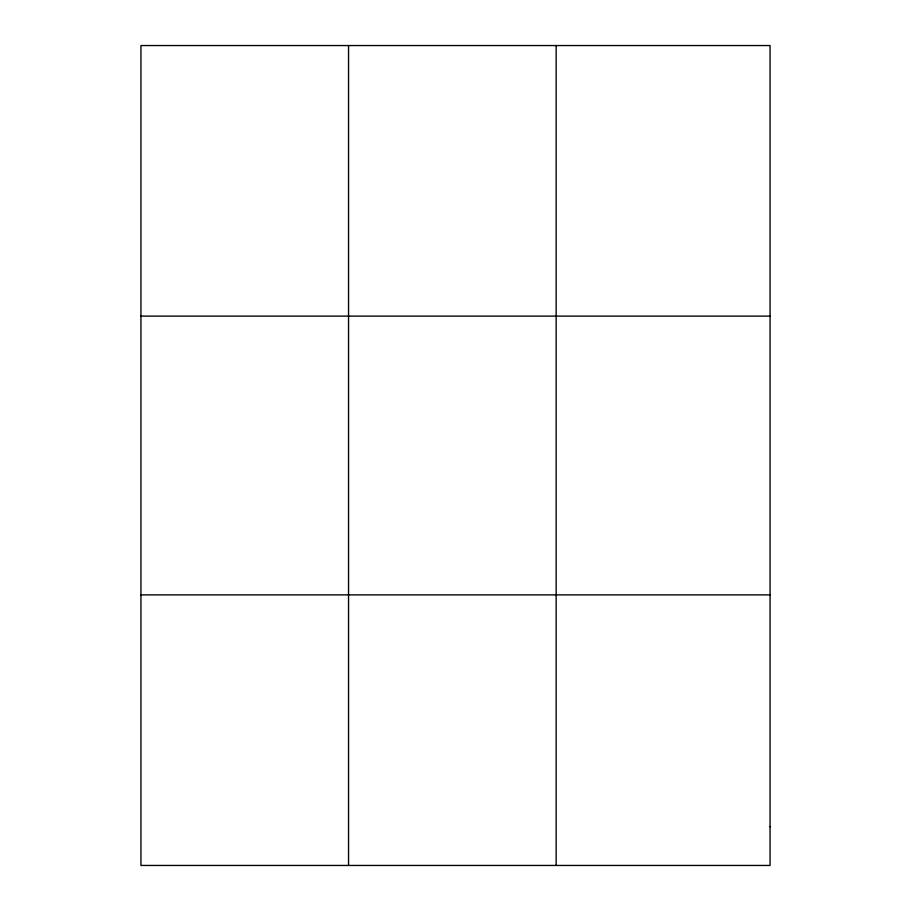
<?xml version="1.0" encoding="UTF-8"?>
<svg xmlns="http://www.w3.org/2000/svg" width="911" height="911" viewBox="0 0 911 911"><rect width="100%" height="100%" fill="white"/><g stroke="black" fill="none" stroke-linecap="round" stroke-linejoin="round"><path stroke-width="1.37" d="M348.549 865.45L348.549 45.55M556.154 865.45L556.154 45.55M140.943 316.117L770.057 316.117M140.943 594.883L770.057 594.883M770.057 826.801L770.057 865.45L140.943 865.45L140.943 45.55L770.057 45.55L770.057 826.801"/></g></svg>
